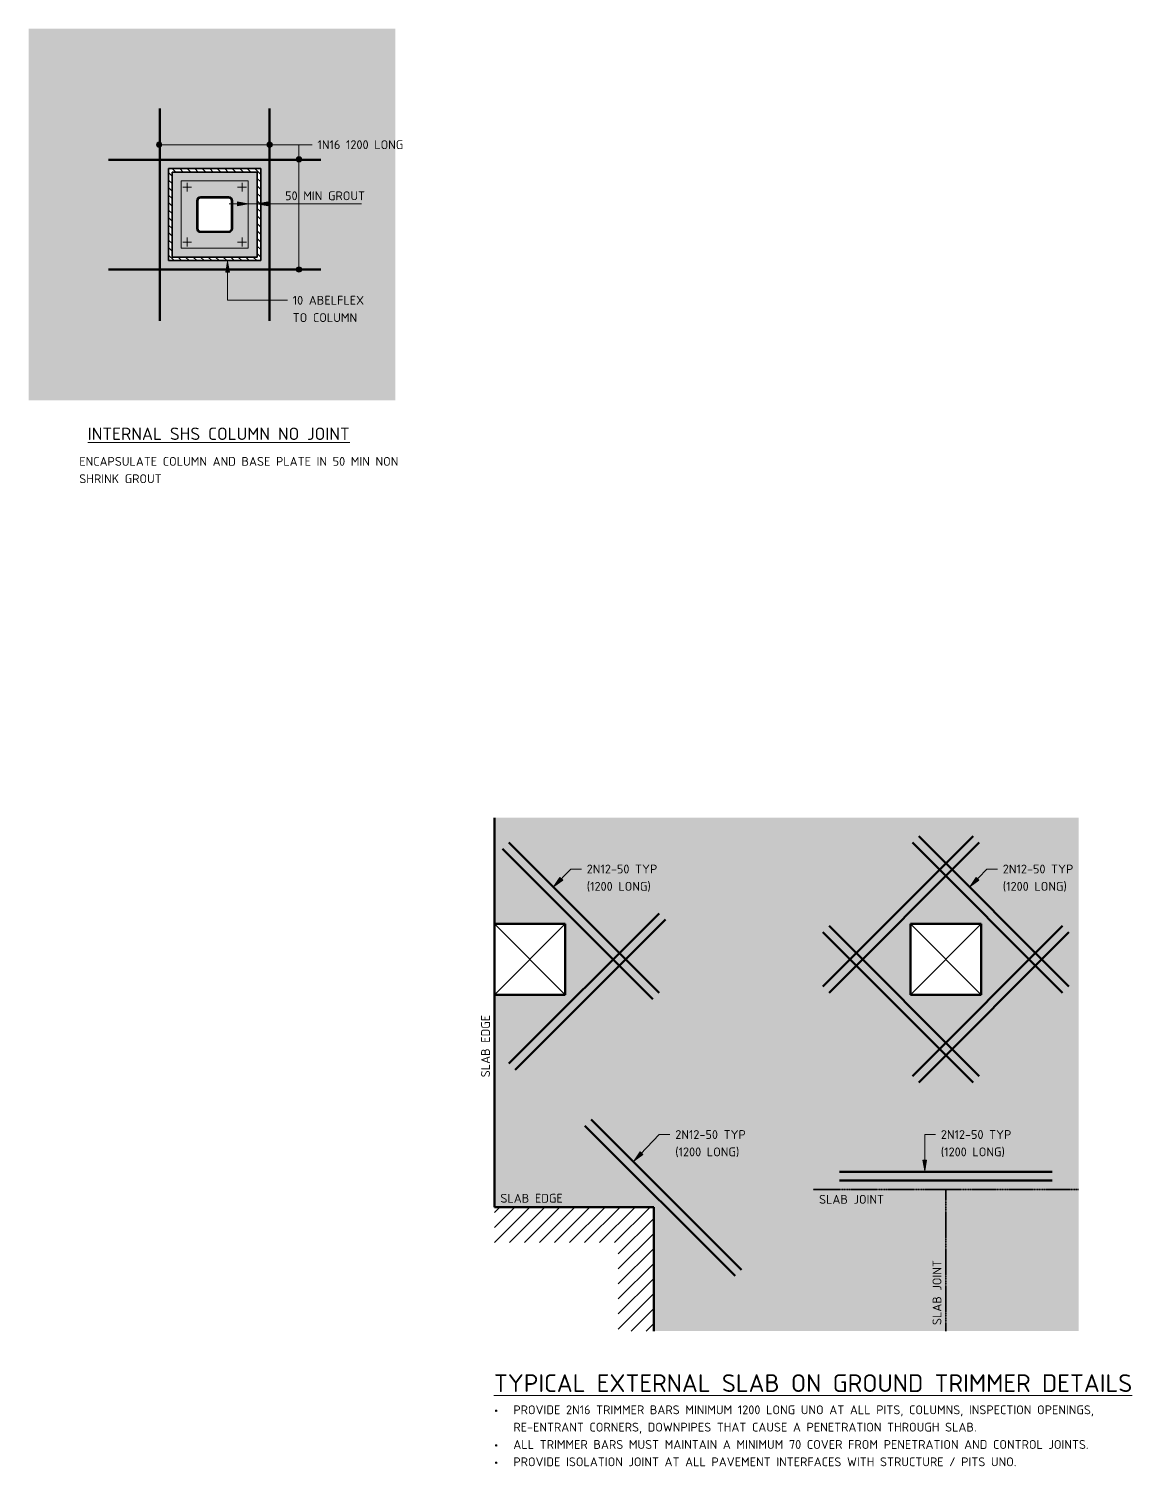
# Model space of a CAD drawing. Header units: millimetres. Extents: x 2846 to 17627, y 660 to 8820.
# Drawn here: x 11394 to 17627, y 660 to 8780 of the extents above; entities that cross this region are included whole.
import ezdxf

# ---------------------------------------------------------------- set-up
doc = ezdxf.new("R2010")
doc.units = ezdxf.units.MM
doc.linetypes.add('Joint 1', pattern=[9.5, 7, -0.75, 1, -0.75])
for name, color, linetype, lineweight in [('A-000-T_TEXT', 231, 'Continuous', 13), ('A-010-D_DIM', 211, 'Continuous', 13), ('A-010-D_DIM-20', 211, 'Continuous', 13), ('A-010-M_LINE', 90, 'Continuous', 13), ('Z-060-M_DETAIL', 92, 'Continuous', 25)]:
    doc.layers.add(name, color=color, linetype=linetype, lineweight=lineweight)
doc.styles.add('ISOCPEUR', font='isocpeur.ttf', dxfattribs={"height": 100})
doc.styles.add('ISOCPEUR_1', font='isocpeur.ttf', dxfattribs={"height": 50})
doc.styles.add('ISOCPEUR_2', font='isocpeur.ttf', dxfattribs={"height": 70})
doc.dimstyles.new('2_5___Arrow___Transparent', dxfattribs={"dimscale": 304.8, "dimtxt": 49.799059, "dimasz": 0.19685, "dimexe": 0.065617, "dimexo": 0.104987, "dimgap": 0.016404, "dimtad": 1, "dimdec": 0, "dimzin": 0, "dimdsep": 46, "dimtxsty": 'ISOCPEUR_1', "dimsah": 1, "dimcen": 0.09, "dimadec": 0, "dimazin": 0, "dimtfac": 1, "dimtdec": 4, "dimtix": 1, "dimtmove": 1, "dimatfit": 3, "dimfxl": 1, "dimtvp": 1, "dimtolj": 1, "dimtzin": 0, "dimlwd": 18, "dimlwe": 18, "dimarcsym": 2})

# ---------------------------------------------------------------- blocks, each defined once
blk = doc.blocks.new('DIMBLOCK2-S2_901 - TYPICAL BLOCKOUT AND TRIMMER BAR DETAILS - STEEL COLUMNS')
at = {"layer": 'A-010-D_DIM-20', "lineweight": 18}
for points in [[(12634.4, 7791.5), (12574.4, 7802.1), (12574.4, 7780.9)], [(12684.4, 7791.5), (12744.4, 7780.9), (12744.4, 7802.1)]]:
    blk.add_hatch(color=256, dxfattribs=at).paths.add_polyline_path(points)
for p, q in [((12634.4, 7791.5), (12574.4, 7802.1)), ((12574.4, 7802.1), (12574.4, 7780.9)), ((12634.4, 7791.5), (12634.4, 7801.9)), ((12744.4, 7802.1), (12684.4, 7791.5)), ((12684.4, 7791.5), (12684.4, 7801.9)), ((12744.4, 7780.9), (12744.4, 7802.1)), ((12525.5, 7791.5), (12793.3, 7791.5)), ((12574.4, 7780.9), (12634.4, 7791.5)), ((12634.4, 7791.5), (12634.4, 7771.5)), ((12842.3, 7791.5), (12659.4, 7791.5)), ((12684.4, 7791.5), (12744.4, 7780.9)), ((12684.4, 7791.5), (12684.4, 7771.5)), ((13274.2, 7791.5), (12842.3, 7791.5))]:
    blk.add_line(p, q, dxfattribs=at)
at = {"layer": 'A-010-D_DIM-20', "color": 0, "lineweight": 18, "insert": (12842.3, 7861.8), "char_height": 50, "width": 518.293, "attachment_point": 1, "line_spacing_factor": 1.149209, "style": 'ISOCPEUR_1'}
blk.add_mtext('50 MIN GROUT', dxfattribs=at)

msp = doc.modelspace()

# ---------------------------------------------------------------- hatches: boundary and pattern name
at = {"layer": 'A-000-T_TEXT', "lineweight": 18}
h = msp.add_hatch(color=7, dxfattribs=at)
edge = h.paths.add_edge_path()
edge.add_arc((12130.9, 8125.4), 15, 0, 360)
h = msp.add_hatch(color=7, dxfattribs=at)
edge = h.paths.add_edge_path()
edge.add_arc((12754.6, 8125.4), 15, 0, 360)
h = msp.add_hatch(color=7, dxfattribs=at)
edge = h.paths.add_edge_path()
edge.add_arc((12920.8, 8042.6), 15, 0, 360)
for points in [[(12517.3, 7465.1), (12506.7, 7405.1), (12527.9, 7405.1)], [(14361.1, 3935.5), (14410.3, 3971.4), (14395.1, 3986.1)], [(16711.1, 3935.5), (16760.3, 3971.4), (16745.1, 3986.1)], [(14814.7, 2385.5), (14863.8, 2421.7), (14848.4, 2436.3)], [(16455.5, 2329.3), (16466.1, 2389.3), (16445, 2389.3)]]:
    msp.add_hatch(color=7, dxfattribs=at).paths.add_polyline_path(points)
h = msp.add_hatch(color=7, dxfattribs=at)
edge = h.paths.add_edge_path()
edge.add_arc((12920.8, 7420.5), 15, 0, 360)
at = {"layer": 'Z-060-M_DETAIL'}
h = msp.add_hatch(color=10, dxfattribs=at)
h.paths.add_polyline_path([(13464.4, 6680.3), (13464.4, 8780.3), (11394.4, 8780.3), (11394.4, 6680.3), (12602.5, 6680.3)])
h.paths.add_polyline_path([(12704.4, 7470.3), (12184.4, 7470.3), (12184.4, 7990.3), (12704.4, 7990.3)])
at = {"layer": 'Z-060-M_DETAIL', "lineweight": 18}
h = msp.add_hatch(dxfattribs=at)
h.set_pattern_fill('FP_1', color=8, style=0, pattern_type=2)
h.set_pattern_definition([(135, (0, 0), (-21.213203, -21.213203), [])])
h.paths.add_polyline_path([(12602.5, 7470.3), (12704.4, 7470.3), (12704.4, 7990.3), (12184.4, 7990.3), (12184.4, 7470.3)])
h.paths.add_polyline_path([(12602.5, 7490.3), (12204.4, 7490.3), (12204.4, 7970.3), (12684.4, 7970.3), (12684.4, 7490.3)])
at = {"layer": 'Z-060-M_DETAIL'}
h = msp.add_hatch(color=9, dxfattribs=at)
h.paths.add_polyline_path([(12602.5, 7490.3), (12684.4, 7490.3), (12684.4, 7970.3), (12204.4, 7970.3), (12204.4, 7490.3)])
h.paths.add_polyline_path([(12364.4, 7630.3), (12359.2, 7631), (12354.4, 7633), (12350.2, 7636.2), (12347.1, 7640.3), (12345.1, 7645.2), (12344.4, 7650.3), (12344.4, 7810.3), (12345.1, 7815.5), (12347.1, 7820.3), (12350.2, 7824.5), (12354.4, 7827.7), (12359.2, 7829.7), (12364.4, 7830.3), (12524.4, 7830.3), (12529.6, 7829.7), (12534.4, 7827.7), (12538.5, 7824.5), (12541.7, 7820.3), (12543.7, 7815.5), (12544.4, 7810.3), (12544.4, 7650.3), (12543.7, 7645.2), (12541.7, 7640.3), (12538.5, 7636.2), (12534.4, 7633), (12529.6, 7631), (12524.4, 7630.3)])
h = msp.add_hatch(color=132, dxfattribs=at)
h.paths.add_polyline_path([(12364.4, 7630.3), (12524.4, 7630.3), (12529.6, 7631), (12534.4, 7633), (12538.5, 7636.2), (12541.7, 7640.3), (12543.7, 7645.2), (12544.4, 7650.3), (12544.4, 7810.3), (12543.7, 7815.5), (12541.7, 7820.3), (12538.5, 7824.5), (12534.4, 7827.7), (12529.6, 7829.7), (12524.4, 7830.3), (12364.4, 7830.3), (12359.2, 7829.7), (12354.4, 7827.7), (12350.2, 7824.5), (12347.1, 7820.3), (12345.1, 7815.5), (12344.4, 7810.3), (12344.4, 7650.3), (12345.1, 7645.2), (12347.1, 7640.3), (12350.2, 7636.2), (12354.4, 7633), (12359.2, 7631)])
h.paths.add_polyline_path([(12524.4, 7635.3), (12364.4, 7635.3), (12360.5, 7635.8), (12356.9, 7637.3), (12353.8, 7639.7), (12351.4, 7642.8), (12349.9, 7646.5), (12349.4, 7650.3), (12349.4, 7810.3), (12349.9, 7814.2), (12351.4, 7817.8), (12353.8, 7820.9), (12356.9, 7823.3), (12360.5, 7824.8), (12364.4, 7825.3), (12524.4, 7825.3), (12528.3, 7824.8), (12531.9, 7823.3), (12535, 7820.9), (12537.4, 7817.8), (12538.9, 7814.2), (12539.4, 7810.3), (12539.4, 7650.3), (12538.9, 7646.5), (12537.4, 7642.8), (12535, 7639.7), (12531.9, 7637.3), (12528.3, 7635.8)])
h = msp.add_hatch(color=10, dxfattribs=at)
h.paths.add_polyline_path([(17324.6, 1423.4), (17324.6, 4323.4), (14024.6, 4323.4), (14024.6, 3723.4), (14424.6, 3723.4), (14424.6, 3323.4), (14024.6, 3323.4), (14024.6, 2123.4), (14924.6, 2123.4), (14924.6, 1423.4)])
h.paths.add_polyline_path([(16374.6, 3323.4), (16374.6, 3723.4), (16774.6, 3723.4), (16774.6, 3323.4)])
at = {"layer": 'Z-060-M_DETAIL', "lineweight": 18}
h = msp.add_hatch(dxfattribs=at)
h.set_pattern_fill('FP_3', color=8, style=0, pattern_type=2)
h.set_pattern_definition([(45, (11847.1, 0), (-42.4264, 42.4264), [])])
h.paths.add_polyline_path([(14924.6, 1423.4), (14924.6, 2123.4), (14024.6, 2123.4), (14024.6, 1923.4), (14724.6, 1923.4), (14724.6, 1423.4)])

# ---------------------------------------------------------------- linework, layer by layer
at = {"layer": 'A-000-T_TEXT', "color": 7, "lineweight": 18}
for p, q in [((12130.9, 8125.4), (12995.1, 8125.4)), ((12754.6, 8125.4), (12995.1, 8125.4)), ((12920.8, 8125.4), (12995.1, 8125.4)), ((12920.8, 7420.5), (12920.8, 8125.4)), ((12920.8, 8125.4), (12995.1, 8125.4)), ((12920.8, 8042.6), (12920.8, 8125.4)), ((12517.3, 7465.1), (12506.7, 7405.1)), ((12506.7, 7405.1), (12527.9, 7405.1)), ((12527.9, 7405.1), (12517.3, 7465.1)), ((12517.3, 7465.1), (12517.3, 7246.5)), ((12517.3, 7246.5), (12855.1, 7246.5)), ((14361.1, 3935.5), (14455.5, 4033.5)), ((14395.1, 3986.1), (14361.1, 3935.5)), ((14410.3, 3971.4), (14395.1, 3986.1)), ((14455.5, 4033.5), (14516.3, 4033.5)), ((16711.1, 3935.5), (16805.5, 4033.5)), ((16745.1, 3986.1), (16711.1, 3935.5)), ((16760.3, 3971.4), (16745.1, 3986.1)), ((16805.5, 4033.5), (16866.3, 4033.5)), ((14361.1, 3935.5), (14410.3, 3971.4)), ((16711.1, 3935.5), (16760.3, 3971.4)), ((14814.7, 2385.5), (14955.5, 2533.5)), ((14955.5, 2533.5), (15016.3, 2533.5)), ((16455.5, 2533.5), (16516.3, 2533.5)), ((16455.5, 2329.3), (16455.5, 2533.5)), ((14848.4, 2436.3), (14814.7, 2385.5)), ((14863.8, 2421.7), (14848.4, 2436.3)), ((14814.7, 2385.5), (14863.8, 2421.7)), ((16466.1, 2389.3), (16445, 2389.3)), ((16445, 2389.3), (16455.5, 2329.3)), ((16455.5, 2329.3), (16466.1, 2389.3))]:
    msp.add_line(p, q, dxfattribs=at)
for centre in [(12130.9, 8125.4), (12754.6, 8125.4), (12920.8, 8042.6), (12920.8, 7420.5)]:
    msp.add_circle(centre, 15, dxfattribs=at)
at = {"layer": 'A-010-M_LINE', "lineweight": 50}
for p, q in [((12134.4, 8330.3), (12134.4, 7130.3)), ((12754.4, 8330.3), (12754.4, 7130.3)), ((13044.4, 8040.3), (11844.4, 8040.3)), ((13044.4, 7420.3), (11844.4, 7420.3)), ((14024.6, 4323.4), (14024.6, 2123.4)), ((14919.6, 3299.1), (14071.1, 4147.6)), ((14954.9, 3334.5), (14106.4, 4183)), ((15879.6, 3369.8), (16728.2, 4218.3)), ((15915, 3334.5), (16763.5, 4183)), ((17234.2, 3334.5), (16385.7, 4183)), ((17269.6, 3369.8), (16421.1, 4218.3)), ((14954.9, 3783), (14106.4, 2934.5)), ((14990.3, 3747.6), (14141.8, 2899.1)), ((14424.6, 3723.4), (14024.6, 3723.4)), ((14424.6, 3323.4), (14424.6, 3723.4)), ((15879.6, 3676.9), (16728.2, 2828.4)), ((15915, 3712.3), (16763.5, 2863.7)), ((16374.6, 3723.4), (16374.6, 3323.4)), ((16774.6, 3723.4), (16374.6, 3723.4)), ((17234.2, 3712.3), (16385.7, 2863.7)), ((17269.6, 3676.9), (16421.1, 2828.4)), ((16774.6, 3323.4), (16774.6, 3723.4)), ((14024.6, 3323.4), (14424.6, 3323.4)), ((16374.6, 3323.4), (16774.6, 3323.4)), ((15419.6, 1769.8), (14571.1, 2618.3)), ((15384.2, 1734.5), (14535.7, 2583)), ((17174.6, 2323.4), (15974.6, 2323.4)), ((17174.6, 2273.4), (15974.6, 2273.4)), ((14924.6, 2123.4), (14024.6, 2123.4)), ((14924.6, 2123.4), (14924.6, 1423.4))]:
    msp.add_line(p, q, dxfattribs=at)
at = {"layer": 'A-010-M_LINE', "lineweight": 35}
for p, q in [((12704.4, 7990.3), (12184.4, 7990.3)), ((12184.4, 7990.3), (12184.4, 7470.3)), ((12204.4, 7490.3), (12204.4, 7970.3)), ((12204.4, 7970.3), (12684.4, 7970.3)), ((12684.4, 7970.3), (12684.4, 7490.3)), ((12704.4, 7470.3), (12704.4, 7990.3)), ((12344.4, 7650.3), (12344.4, 7810.3)), ((12344.4, 7810.3), (12344.4, 7650.3)), ((12349.4, 7650.3), (12349.4, 7810.3)), ((12349.4, 7650.3), (12349.4, 7810.3)), ((12524.4, 7830.3), (12364.4, 7830.3)), ((12524.4, 7830.3), (12364.4, 7830.3)), ((12524.4, 7825.3), (12364.4, 7825.3)), ((12364.4, 7825.3), (12524.4, 7825.3)), ((12539.4, 7810.3), (12539.4, 7650.3)), ((12539.4, 7810.3), (12539.4, 7650.3)), ((12544.4, 7810.3), (12544.4, 7650.3)), ((12544.4, 7650.3), (12544.4, 7810.3)), ((12524.4, 7635.3), (12364.4, 7635.3)), ((12524.4, 7635.3), (12364.4, 7635.3)), ((12524.4, 7630.3), (12364.4, 7630.3)), ((12364.4, 7630.3), (12524.4, 7630.3)), ((12684.4, 7490.3), (12204.4, 7490.3)), ((12184.4, 7470.3), (12704.4, 7470.3))]:
    msp.add_line(p, q, dxfattribs=at)
at = {"layer": 'A-010-M_LINE', "lineweight": 18}
for p, q in [((12254.4, 7920.3), (12254.4, 7540.3)), ((12634.4, 7920.3), (12254.4, 7920.3)), ((12264.4, 7885.3), (12314.4, 7885.3)), ((12289.4, 7910.3), (12289.4, 7860.3)), ((12624.4, 7885.3), (12574.4, 7885.3)), ((12599.4, 7910.3), (12599.4, 7860.3)), ((12634.4, 7540.3), (12634.4, 7920.3)), ((12264.4, 7575.3), (12314.4, 7575.3)), ((12289.4, 7550.3), (12289.4, 7600.3)), ((12624.4, 7575.3), (12574.4, 7575.3)), ((12599.4, 7550.3), (12599.4, 7600.3)), ((12254.4, 7540.3), (12634.4, 7540.3)), ((14024.6, 3323.4), (14424.6, 3723.4)), ((14424.6, 3323.4), (14024.6, 3723.4)), ((16374.6, 3323.4), (16774.6, 3723.4)), ((16774.6, 3323.4), (16374.6, 3723.4))]:
    msp.add_line(p, q, dxfattribs=at)
at = {"layer": 'A-010-M_LINE', "linetype": 'Joint 1', "lineweight": 35}
for p, q in [((16574.6, 2223.4), (15824.6, 2223.4)), ((17324.6, 2223.4), (16574.6, 2223.4)), ((16574.6, 1423.4), (16574.6, 2223.4))]:
    msp.add_line(p, q, dxfattribs=at)
at = {"layer": 'A-010-M_LINE', "lineweight": 35}
for centre, radius, start, end in [((12364.4, 7810.3), 20, 90, 180), ((12364.4, 7810.3), 20, 90, 180), ((12364.4, 7810.3), 15, 90, 180), ((12364.4, 7810.3), 15, 90, 180), ((12524.4, 7810.3), 20, 0, 90), ((12524.4, 7810.3), 20, 360, 90), ((12524.4, 7810.3), 15, 0, 90), ((12524.4, 7810.3), 15, 0, 90), ((12364.4, 7650.3), 20, 180, 270), ((12364.4, 7650.3), 20, 180, 270), ((12364.4, 7650.3), 15, 180, 270), ((12364.4, 7650.3), 15, 180, 270), ((12524.4, 7650.3), 20, 270, 0), ((12524.4, 7650.3), 15, 270, 0), ((12524.4, 7650.3), 20, 270, 0), ((12524.4, 7650.3), 15, 270, 0)]:
    msp.add_arc(centre, radius, start, end, dxfattribs=at)

# ---------------------------------------------------------------- texts
at = {"layer": 'A-000-T_TEXT', "color": 7, "lineweight": 18, "attachment_point": 1}
for s, insert, char_height, width, style in [('1N16 1200 LONG', (13025.1, 8150.4), 50, 574.008, 'ISOCPEUR_1'), ('10 ABELFLEX', (12885.1, 7271.5), 50, 484.219, 'ISOCPEUR_1'), ('TO COLUMN ', (12885.1, 7173.6), 50, 455.358, 'ISOCPEUR_1'), ('\\LINTERNAL SHS COLUMN NO JOINT', (11727.5, 6527.4), 70, 1733.248, 'ISOCPEUR_2'), ('ENCAPSULATE COLUMN AND BASE PLATE IN 50 MIN NON ', (11679.7, 6361.3), 50, 2138.902, 'ISOCPEUR_1'), ('SHRINK GROUT', (11679.7, 6263.4), 50, 535.527, 'ISOCPEUR_1'), ('2N12-50 TYP', (14546.3, 4058.5), 50, 482.616, 'ISOCPEUR_1'), ('2N12-50 TYP', (16896.3, 4058.5), 50, 482.616, 'ISOCPEUR_1'), ('(1200 LONG)', (14546.3, 3960.6), 50, 432.911, 'ISOCPEUR_1'), ('(1200 LONG)', (16896.3, 3960.6), 50, 432.911, 'ISOCPEUR_1'), ('2N12-50 TYP', (15046.3, 2558.5), 50, 482.616, 'ISOCPEUR_1'), ('2N12-50 TYP', (16546.3, 2558.5), 50, 482.616, 'ISOCPEUR_1'), ('(1200 LONG)', (15046.3, 2460.6), 50, 432.911, 'ISOCPEUR_1'), ('(1200 LONG)', (16546.3, 2460.6), 50, 432.911, 'ISOCPEUR_1'), ('SLAB EDGE', (14058.5, 2198.5), 50, 413.671, 'ISOCPEUR_1'), ('SLAB JOINT', (15858.5, 2192.6), 50, 429.704, 'ISOCPEUR_1'), ('\\LTYPICAL EXTERNAL SLAB ON GROUND TRIMMER DETAILS', (14021.7, 1179.4), 100, 4200.842, 'ISOCPEUR'), ('•', (14021.7, 1003.5), 50, 133.093, 'ISOCPEUR_1'), ('PROVIDE 2N16 TRIMMER BARS MINIMUM 1200 LONG UNO AT ALL PITS, COLUMNS, INSPECTION OPENINGS, ', (14131.5, 1003.5), 50, 3828.86, 'ISOCPEUR_1'), ('RE-ENTRANT CORNERS, DOWNPIPES THAT CAUSE A PENETRATION THROUGH SLAB.', (14131.5, 905.6), 50, 3067.256, 'ISOCPEUR_1'), ('•', (14021.7, 807.7), 50, 133.093, 'ISOCPEUR_1'), ('ALL TRIMMER BARS MUST MAINTAIN A MINIMUM 70 COVER FROM PENETRATION AND CONTROL JOINTS.', (14131.5, 807.7), 50, 3780.758, 'ISOCPEUR_1'), ('•', (14021.7, 709.8), 50, 133.093, 'ISOCPEUR_1'), ('PROVIDE ISOLATION JOINT AT ALL PAVEMENT INTERFACES WITH STRUCTURE / PITS UNO.', (14131.5, 709.8), 50, 3333.417, 'ISOCPEUR_1')]:
    msp.add_mtext(s, dxfattribs=dict(at, insert=insert, char_height=char_height, width=width, style=style))
at = {"layer": 'A-000-T_TEXT', "color": 7, "lineweight": 18, "char_height": 50, "attachment_point": 1, "rotation": 90, "style": 'ISOCPEUR_1'}
for s, insert, width in [('SLAB EDGE', (13949.5, 2857.2), 413.671), ('SLAB JOINT', (16499.5, 1457.2), 429.704)]:
    msp.add_mtext(s, dxfattribs=dict(at, insert=insert, width=width))

# ---------------------------------------------------------------- dimensions: what is measured, and where the dimension line sits
at = {"layer": 'A-010-D_DIM', "lineweight": 18}
dim = msp.add_linear_dim(base=(12684.4, 7791.5), p1=(12634.4, 7833.9), p2=(12684.4, 7833.9), dimstyle='2_5___Arrow___Transparent', override={"dimpost": '<>MIN GROUT', "dimfxl": 50}, dxfattribs=at)
dim.commit()
dim.dimension.update_dxf_attribs({"geometry": 'DIMBLOCK2-S2_901 - TYPICAL BLOCKOUT AND TRIMMER BAR DETAILS - STEEL COLUMNS', "text_midpoint": (13101.5, 7828.5), "dimtype": 160})

doc.saveas('drawing.dxf')
